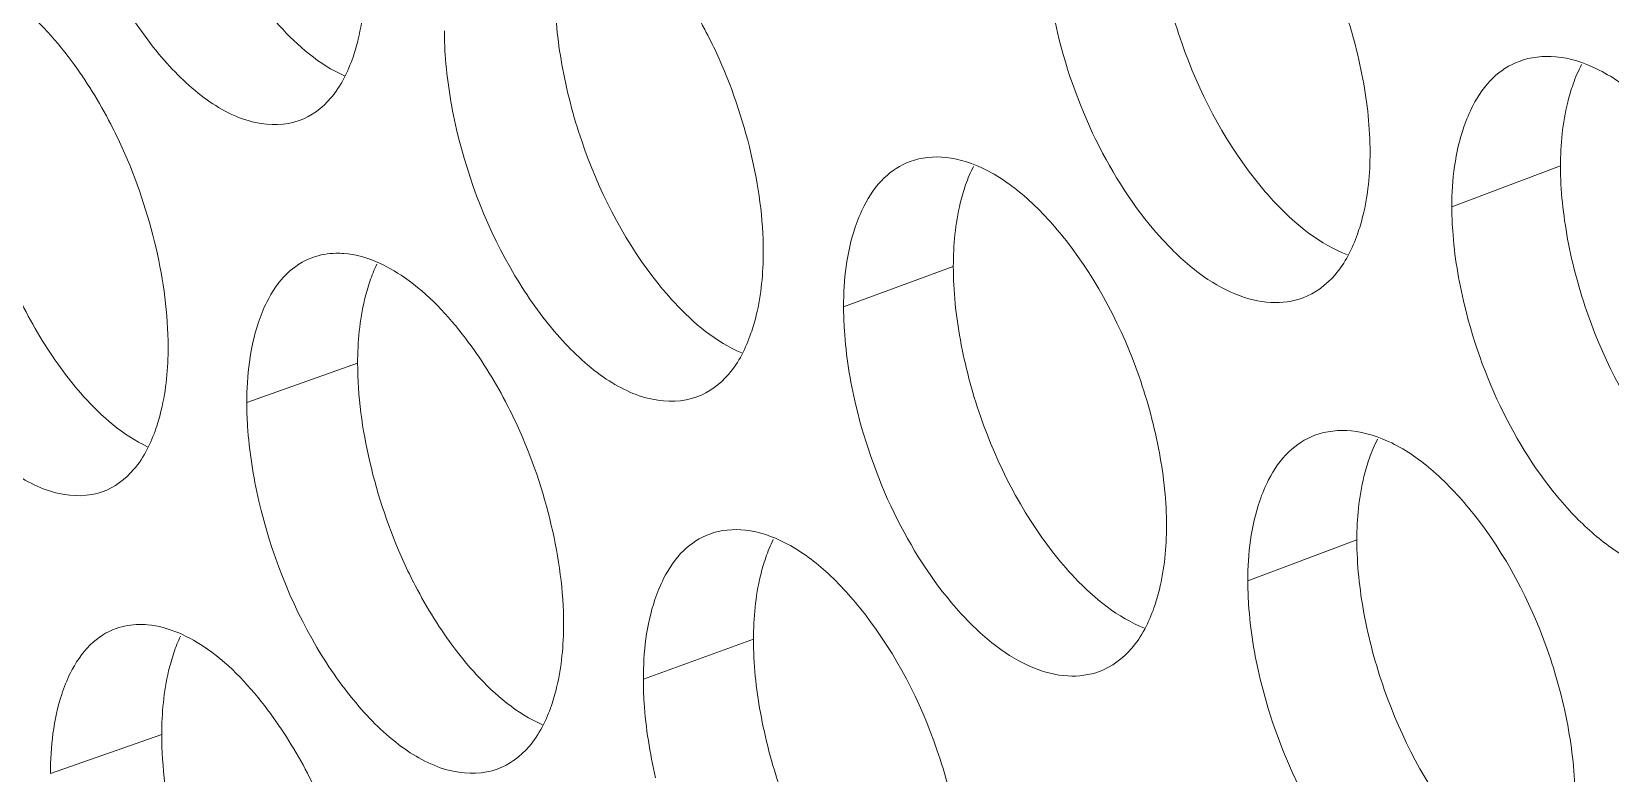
# Model space of a CAD drawing. Header units: millimetres. Extents: x 1177 to 4147, y 93 to 2194.
# Drawn here: x 2520.17 to 2532.36, y 803.34 to 809.06 of the extents above; entities that cross this region are included whole.
import ezdxf

# ---------------------------------------------------------------- set-up
doc = ezdxf.new("R2010")
doc.units = ezdxf.units.MM
doc.header["$LTSCALE"] = 0.1
doc.layers.get('0').update_dxf_attribs({"lineweight": 13})
doc.layers.add('标注', color=251, linetype='Continuous', lineweight=9)

# ---------------------------------------------------------------- blocks, each defined once
blk = doc.blocks.new('02')
at = {"layer": '标注'}
for p, q in [((4386.242, 745.593), (4385.043, 745.142)), ((4379.543, 744.483), (4378.332, 744.04)), ((4372.971, 743.419), (4371.748, 742.985)), ((4383.995, 741.468), (4382.792, 741.019)), ((4377.338, 740.373), (4376.123, 739.933)), ((4370.81, 739.325), (4369.582, 738.894)), ((4370.81, 739.325), (4369.582, 738.894))]:
    blk.add_line(p, q, dxfattribs=at)
for points, knots in [([(4369.716, 749.055), (4369.845, 748.491), (4370.155, 747.686), (4370.769, 746.802), (4371.126, 746.451), (4371.314, 746.318)], [0, 0, 0, 0, 0.53889, 0.786432, 1, 1, 1, 1]), ([(4384.141, 745.742), (4384.141, 746.012), (4384.079, 746.573), (4383.785, 747.661), (4383.38, 748.438), (4383.03, 748.882)], [0, 0, 0, 0, 0.239931, 0.497473, 1, 1, 1, 1]), ([(4381.761, 748.597), (4381.761, 748.327), (4381.822, 747.766), (4382.113, 746.678), (4382.515, 745.9), (4382.864, 745.455)], [0, 0, 0, 0, 0.240142, 0.497822, 1, 1, 1, 1]), ([(4380.555, 748.152), (4380.555, 748.065), (4380.568, 747.699), (4380.628, 747.336), (4380.692, 747.065)], [0, 0, 0, 0, 0.237664, 1, 1, 1, 1]), ([(4369.811, 746.754), (4369.623, 747.004), (4369.252, 747.419), (4368.729, 747.673), (4368.492, 747.694)], [0, 0, 0, 0, 0.569371, 1, 1, 1, 1]), ([(4372.92, 746.793), (4372.943, 746.858), (4373.026, 747.151), (4373.055, 747.458), (4373.055, 747.692)], [0, 0, 0, 0, 0.227782, 1, 1, 1, 1]), ([(4376.929, 746.839), (4376.889, 746.926), (4376.724, 747.259), (4376.524, 747.576), (4376.356, 747.795)], [0, 0, 0, 0, 0.258962, 1, 1, 1, 1]), ([(4375.148, 747.518), (4375.148, 747.248), (4375.207, 746.687), (4375.492, 745.597), (4375.886, 744.817), (4376.229, 744.368)], [0, 0, 0, 0, 0.240361, 0.498273, 1, 1, 1, 1]), ([(4371.877, 747.42), (4371.949, 747.324), (4372.216, 746.998), (4372.548, 746.71), (4372.825, 746.586)], [0, 0, 0, 0, 0.283932, 1, 1, 1, 1]), ([(4373.928, 747.082), (4373.928, 746.995), (4373.941, 746.629), (4374, 746.265), (4374.063, 745.994)], [0, 0, 0, 0, 0.237593, 1, 1, 1, 1]), ([(4380.692, 747.065), (4380.796, 746.63), (4381.094, 745.81), (4381.677, 744.927), (4382.226, 744.409), (4382.631, 744.167), (4383.031, 744.063), (4383.289, 744.096), (4383.401, 744.138)], [0, 0, 0, 0, 0.308628, 0.595689, 0.719688, 0.826459, 0.91799, 1, 1, 1, 1]), ([(4372.326, 746.093), (4372.461, 746.141), (4372.725, 746.341), (4372.864, 746.632), (4372.92, 746.793)], [0, 0, 0, 0, 0.455957, 1, 1, 1, 1]), ([(4377.446, 744.647), (4377.446, 745.012), (4377.339, 745.766), (4377.093, 746.485), (4376.929, 746.839)], [0, 0, 0, 0, 0.483858, 1, 1, 1, 1]), ([(4387.549, 745.884), (4387.414, 746.053), (4387.139, 746.349), (4386.678, 746.674), (4386.215, 746.825), (4385.912, 746.794), (4385.785, 746.746)], [0, 0, 0, 0, 0.31166, 0.579222, 0.803661, 1, 1, 1, 1]), ([(4370.373, 745.793), (4370.333, 745.881), (4370.172, 746.215), (4369.976, 746.533), (4369.811, 746.754)], [0, 0, 0, 0, 0.259231, 1, 1, 1, 1]), ([(4385.785, 746.746), (4385.679, 746.706), (4385.472, 746.571), (4385.334, 746.369), (4385.276, 746.257)], [0, 0, 0, 0, 0.473099, 1, 1, 1, 1]), ([(4386.381, 746.495), (4386.358, 746.429), (4386.271, 746.136), (4386.242, 745.828), (4386.242, 745.593)], [0, 0, 0, 0, 0.228562, 1, 1, 1, 1]), ([(4371.314, 746.318), (4371.473, 746.206), (4371.797, 746.036), (4372.175, 746.039), (4372.326, 746.093)], [0, 0, 0, 0, 0.548205, 1, 1, 1, 1]), ([(4385.276, 746.257), (4385.237, 746.182), (4385.089, 745.829), (4385.043, 745.439), (4385.043, 745.142)], [0, 0, 0, 0, 0.221251, 1, 1, 1, 1]), ([(4374.063, 745.994), (4374.195, 745.43), (4374.509, 744.626), (4375.131, 743.745), (4375.493, 743.396), (4375.683, 743.264)], [0, 0, 0, 0, 0.538094, 0.785773, 1, 1, 1, 1]), ([(4370.88, 743.598), (4370.88, 743.963), (4370.775, 744.718), (4370.534, 745.439), (4370.373, 745.793)], [0, 0, 0, 0, 0.483972, 1, 1, 1, 1]), ([(4384.002, 744.841), (4384.025, 744.907), (4384.112, 745.199), (4384.141, 745.507), (4384.141, 745.742)], [0, 0, 0, 0, 0.228498, 1, 1, 1, 1]), ([(4379.066, 745.642), (4378.96, 745.603), (4378.752, 745.467), (4378.616, 745.264), (4378.558, 745.151)], [0, 0, 0, 0, 0.471136, 1, 1, 1, 1]), ([(4380.791, 744.765), (4380.659, 744.933), (4380.391, 745.23), (4379.941, 745.558), (4379.489, 745.714), (4379.191, 745.688), (4379.066, 745.642)], [0, 0, 0, 0, 0.313314, 0.581411, 0.805175, 1, 1, 1, 1]), ([(4386.242, 745.593), (4386.242, 745.323), (4386.303, 744.762), (4386.598, 743.674), (4387.006, 742.898), (4387.358, 742.456)], [0, 0, 0, 0, 0.239996, 0.497521, 1, 1, 1, 1]), ([(4379.679, 745.383), (4379.656, 745.318), (4379.571, 745.025), (4379.543, 744.718), (4379.543, 744.483)], [0, 0, 0, 0, 0.228131, 1, 1, 1, 1]), ([(4382.864, 745.455), (4382.942, 745.355), (4383.231, 745.018), (4383.595, 744.726), (4383.893, 744.613)], [0, 0, 0, 0, 0.284641, 1, 1, 1, 1]), ([(4378.558, 745.151), (4378.52, 745.076), (4378.376, 744.723), (4378.332, 744.336), (4378.332, 744.04)], [0, 0, 0, 0, 0.220694, 1, 1, 1, 1]), ([(4385.043, 745.142), (4385.043, 745.055), (4385.057, 744.689), (4385.117, 744.326), (4385.183, 744.056)], [0, 0, 0, 0, 0.237713, 1, 1, 1, 1]), ([(4383.401, 744.138), (4383.537, 744.189), (4383.801, 744.39), (4383.945, 744.68), (4384.002, 744.841)], [0, 0, 0, 0, 0.459766, 1, 1, 1, 1]), ([(4381.895, 741.622), (4381.895, 741.892), (4381.834, 742.453), (4381.542, 743.541), (4381.139, 744.319), (4380.791, 744.765)], [0, 0, 0, 0, 0.240004, 0.497624, 1, 1, 1, 1]), ([(4372.475, 744.584), (4372.369, 744.546), (4372.16, 744.41), (4372.025, 744.204), (4371.968, 744.09)], [0, 0, 0, 0, 0.469011, 1, 1, 1, 1]), ([(4372.82, 744.627), (4372.79, 744.629), (4372.674, 744.633), (4372.557, 744.613), (4372.475, 744.584)], [0, 0, 0, 0, 0.258462, 1, 1, 1, 1]), ([(4374.16, 743.692), (4373.969, 743.944), (4373.59, 744.358), (4373.059, 744.608), (4372.82, 744.627)], [0, 0, 0, 0, 0.568222, 1, 1, 1, 1]), ([(4377.31, 743.747), (4377.333, 743.812), (4377.418, 744.105), (4377.446, 744.412), (4377.446, 744.647)], [0, 0, 0, 0, 0.228067, 1, 1, 1, 1]), ([(4373.106, 744.319), (4373.083, 744.254), (4372.999, 743.961), (4372.971, 743.654), (4372.971, 743.419)], [0, 0, 0, 0, 0.227704, 1, 1, 1, 1]), ([(4376.229, 744.368), (4376.303, 744.271), (4376.579, 743.94), (4376.924, 743.651), (4377.209, 743.531)], [0, 0, 0, 0, 0.284248, 1, 1, 1, 1]), ([(4379.543, 744.483), (4379.543, 744.212), (4379.603, 743.651), (4379.892, 742.562), (4380.291, 741.784), (4380.638, 741.338)], [0, 0, 0, 0, 0.240215, 0.497973, 1, 1, 1, 1]), ([(4369.165, 744.288), (4369.204, 744.2), (4369.364, 743.866), (4369.558, 743.548), (4369.722, 743.328)], [0, 0, 0, 0, 0.259343, 1, 1, 1, 1]), ([(4371.968, 744.09), (4371.931, 744.016), (4371.791, 743.664), (4371.748, 743.279), (4371.748, 742.985)], [0, 0, 0, 0, 0.22018, 1, 1, 1, 1]), ([(4378.332, 744.04), (4378.332, 743.953), (4378.345, 743.587), (4378.404, 743.224), (4378.468, 742.953)], [0, 0, 0, 0, 0.23764, 1, 1, 1, 1]), ([(4385.183, 744.056), (4385.288, 743.62), (4385.591, 742.799), (4386.183, 741.918), (4386.74, 741.404), (4387.151, 741.164), (4387.557, 741.064), (4387.818, 741.1), (4387.93, 741.143)], [0, 0, 0, 0, 0.307608, 0.594138, 0.718158, 0.825202, 0.917274, 1, 1, 1, 1]), ([(4374.73, 742.735), (4374.689, 742.823), (4374.525, 743.156), (4374.327, 743.473), (4374.16, 743.692)], [0, 0, 0, 0, 0.259052, 1, 1, 1, 1]), ([(4376.713, 743.045), (4376.848, 743.094), (4377.113, 743.295), (4377.254, 743.585), (4377.31, 743.747)], [0, 0, 0, 0, 0.457514, 1, 1, 1, 1]), ([(4370.746, 742.699), (4370.769, 742.764), (4370.852, 743.057), (4370.88, 743.363), (4370.88, 743.598)], [0, 0, 0, 0, 0.227639, 1, 1, 1, 1]), ([(4369.722, 743.328), (4369.793, 743.233), (4370.056, 742.909), (4370.382, 742.622), (4370.654, 742.497)], [0, 0, 0, 0, 0.283758, 1, 1, 1, 1]), ([(4372.971, 743.419), (4372.971, 743.054), (4373.077, 742.298), (4373.319, 741.578), (4373.48, 741.224)], [0, 0, 0, 0, 0.484071, 1, 1, 1, 1]), ([(4375.683, 743.264), (4375.845, 743.152), (4376.176, 742.983), (4376.559, 742.989), (4376.713, 743.045)], [0, 0, 0, 0, 0.547253, 1, 1, 1, 1]), ([(4371.748, 742.985), (4371.748, 742.898), (4371.761, 742.532), (4371.819, 742.169), (4371.882, 741.897)], [0, 0, 0, 0, 0.237569, 1, 1, 1, 1]), ([(4378.468, 742.953), (4378.572, 742.518), (4378.867, 741.698), (4379.445, 740.815), (4379.99, 740.295), (4380.392, 740.051), (4380.79, 739.945), (4381.046, 739.978), (4381.157, 740.019)], [0, 0, 0, 0, 0.309142, 0.59647, 0.720459, 0.827093, 0.918352, 1, 1, 1, 1]), ([(4370.154, 741.999), (4370.289, 742.047), (4370.553, 742.247), (4370.691, 742.537), (4370.746, 742.699)], [0, 0, 0, 0, 0.455161, 1, 1, 1, 1]), ([(4375.243, 740.542), (4375.243, 740.907), (4375.137, 741.662), (4374.892, 742.381), (4374.73, 742.735)], [0, 0, 0, 0, 0.483896, 1, 1, 1, 1]), ([(4383.531, 742.623), (4383.425, 742.583), (4383.218, 742.447), (4383.08, 742.245), (4383.022, 742.133)], [0, 0, 0, 0, 0.472462, 1, 1, 1, 1]), ([(4385.283, 741.755), (4385.148, 741.924), (4384.876, 742.221), (4384.419, 742.547), (4383.959, 742.699), (4383.658, 742.67), (4383.531, 742.623)], [0, 0, 0, 0, 0.312206, 0.579944, 0.804159, 1, 1, 1, 1]), ([(4369.151, 742.228), (4369.309, 742.115), (4369.629, 741.945), (4370.004, 741.946), (4370.154, 741.999)], [0, 0, 0, 0, 0.548694, 1, 1, 1, 1]), ([(4384.133, 742.369), (4384.11, 742.303), (4384.024, 742.01), (4383.995, 741.703), (4383.995, 741.468)], [0, 0, 0, 0, 0.228418, 1, 1, 1, 1]), ([(4383.022, 742.133), (4382.983, 742.058), (4382.837, 741.705), (4382.792, 741.316), (4382.792, 741.019)], [0, 0, 0, 0, 0.221061, 1, 1, 1, 1]), ([(4371.882, 741.897), (4372.013, 741.333), (4372.325, 740.529), (4372.943, 739.646), (4373.303, 739.295), (4373.491, 739.164)], [0, 0, 0, 0, 0.538492, 0.786102, 1, 1, 1, 1]), ([(4386.401, 738.618), (4386.401, 738.888), (4386.339, 739.449), (4386.043, 740.536), (4385.635, 741.312), (4385.283, 741.755)], [0, 0, 0, 0, 0.239858, 0.497322, 1, 1, 1, 1]), ([(4376.855, 741.534), (4376.749, 741.496), (4376.54, 741.359), (4376.404, 741.155), (4376.347, 741.042)], [0, 0, 0, 0, 0.470447, 1, 1, 1, 1]), ([(4378.566, 740.652), (4378.435, 740.821), (4378.17, 741.118), (4377.724, 741.446), (4377.275, 741.604), (4376.979, 741.579), (4376.855, 741.534)], [0, 0, 0, 0, 0.313876, 0.582158, 0.805693, 1, 1, 1, 1]), ([(4381.757, 740.721), (4381.78, 740.787), (4381.866, 741.079), (4381.895, 741.387), (4381.895, 741.622)], [0, 0, 0, 0, 0.228354, 1, 1, 1, 1]), ([(4383.995, 741.468), (4383.995, 741.197), (4384.056, 740.636), (4384.349, 739.548), (4384.753, 738.771), (4385.104, 738.328)], [0, 0, 0, 0, 0.240069, 0.497672, 1, 1, 1, 1]), ([(4373.48, 741.224), (4373.52, 741.136), (4373.683, 740.803), (4373.88, 740.485), (4374.046, 740.266)], [0, 0, 0, 0, 0.259163, 1, 1, 1, 1]), ([(4377.474, 741.274), (4377.451, 741.208), (4377.366, 740.915), (4377.338, 740.608), (4377.338, 740.373)], [0, 0, 0, 0, 0.227989, 1, 1, 1, 1]), ([(4380.638, 741.338), (4380.715, 741.238), (4381, 740.904), (4381.357, 740.612), (4381.651, 740.497)], [0, 0, 0, 0, 0.28452, 1, 1, 1, 1]), ([(4376.347, 741.042), (4376.309, 740.967), (4376.166, 740.615), (4376.123, 740.229), (4376.123, 739.933)], [0, 0, 0, 0, 0.220518, 1, 1, 1, 1]), ([(4382.792, 741.019), (4382.792, 740.932), (4382.805, 740.567), (4382.865, 740.204), (4382.93, 739.933)], [0, 0, 0, 0, 0.237689, 1, 1, 1, 1]), ([(4381.157, 740.019), (4381.293, 740.069), (4381.558, 740.27), (4381.7, 740.56), (4381.757, 740.721)], [0, 0, 0, 0, 0.459026, 1, 1, 1, 1]), ([(4370.307, 740.492), (4370.2, 740.454), (4369.991, 740.318), (4369.857, 740.111), (4369.8, 739.997)], [0, 0, 0, 0, 0.468263, 1, 1, 1, 1]), ([(4370.307, 740.492), (4370.2, 740.454), (4369.991, 740.318), (4369.857, 740.111), (4369.8, 739.997)], [0, 0, 0, 0, 0.468263, 1, 1, 1, 1]), ([(4370.651, 740.533), (4370.621, 740.535), (4370.505, 740.54), (4370.388, 740.52), (4370.307, 740.492)], [0, 0, 0, 0, 0.258637, 1, 1, 1, 1]), ([(4370.651, 740.533), (4370.621, 740.535), (4370.505, 740.54), (4370.388, 740.52), (4370.307, 740.492)], [0, 0, 0, 0, 0.258637, 1, 1, 1, 1]), ([(4371.978, 739.595), (4371.789, 739.846), (4371.414, 740.26), (4370.888, 740.512), (4370.651, 740.533)], [0, 0, 0, 0, 0.568686, 1, 1, 1, 1]), ([(4371.978, 739.595), (4371.789, 739.846), (4371.414, 740.26), (4370.888, 740.512), (4370.651, 740.533)], [0, 0, 0, 0, 0.568686, 1, 1, 1, 1]), ([(4375.108, 739.642), (4375.131, 739.708), (4375.215, 740), (4375.243, 740.307), (4375.243, 740.542)], [0, 0, 0, 0, 0.227924, 1, 1, 1, 1]), ([(4379.664, 737.507), (4379.664, 737.777), (4379.603, 738.338), (4379.312, 739.427), (4378.913, 740.205), (4378.566, 740.652)], [0, 0, 0, 0, 0.240077, 0.497775, 1, 1, 1, 1]), ([(4377.338, 740.373), (4377.338, 740.103), (4377.398, 739.541), (4377.685, 738.452), (4378.082, 737.673), (4378.426, 737.225)], [0, 0, 0, 0, 0.240288, 0.498123, 1, 1, 1, 1]), ([(4370.943, 740.224), (4370.921, 740.159), (4370.838, 739.866), (4370.81, 739.56), (4370.81, 739.325)], [0, 0, 0, 0, 0.227562, 1, 1, 1, 1]), ([(4370.943, 740.224), (4370.921, 740.159), (4370.838, 739.866), (4370.81, 739.56), (4370.81, 739.325)], [0, 0, 0, 0, 0.227562, 1, 1, 1, 1]), ([(4374.046, 740.266), (4374.119, 740.17), (4374.391, 739.841), (4374.729, 739.553), (4375.01, 739.431)], [0, 0, 0, 0, 0.284096, 1, 1, 1, 1]), ([(4369.8, 739.997), (4369.763, 739.922), (4369.624, 739.571), (4369.582, 739.187), (4369.582, 738.894)], [0, 0, 0, 0, 0.220019, 1, 1, 1, 1]), ([(4369.8, 739.997), (4369.763, 739.922), (4369.624, 739.571), (4369.582, 739.187), (4369.582, 738.894)], [0, 0, 0, 0, 0.220019, 1, 1, 1, 1]), ([(4376.123, 739.933), (4376.123, 739.846), (4376.136, 739.481), (4376.195, 739.117), (4376.259, 738.846)], [0, 0, 0, 0, 0.237616, 1, 1, 1, 1]), ([(4382.93, 739.933), (4383.035, 739.497), (4383.336, 738.677), (4383.922, 737.795), (4384.475, 737.279), (4384.884, 737.038), (4385.287, 736.936), (4385.546, 736.971), (4385.658, 737.013)], [0, 0, 0, 0, 0.308117, 0.594911, 0.718921, 0.825829, 0.917631, 1, 1, 1, 1]), ([(4374.512, 738.941), (4374.648, 738.99), (4374.912, 739.191), (4375.052, 739.481), (4375.108, 739.642)], [0, 0, 0, 0, 0.456741, 1, 1, 1, 1]), ([(4372.544, 738.637), (4372.504, 738.724), (4372.341, 739.058), (4372.144, 739.376), (4371.978, 739.595)], [0, 0, 0, 0, 0.259142, 1, 1, 1, 1]), ([(4372.544, 738.637), (4372.504, 738.724), (4372.341, 739.058), (4372.144, 739.376), (4371.978, 739.595)], [0, 0, 0, 0, 0.259142, 1, 1, 1, 1]), ([(4370.81, 739.325), (4370.81, 738.959), (4370.914, 738.204), (4371.155, 737.483), (4371.315, 737.128)], [0, 0, 0, 0, 0.484109, 1, 1, 1, 1]), ([(4370.81, 739.325), (4370.81, 738.959), (4370.914, 738.204), (4371.155, 737.483), (4371.315, 737.128)], [0, 0, 0, 0, 0.484109, 1, 1, 1, 1]), ([(4373.491, 739.164), (4373.652, 739.051), (4373.979, 738.881), (4374.36, 738.887), (4374.512, 738.941)], [0, 0, 0, 0, 0.547725, 1, 1, 1, 1])]:
    blk.add_open_spline(points, degree=3, knots=knots, dxfattribs=at)
for points in [[(4386.474, 746.71), (4386.438, 746.641), (4386.407, 746.569), (4386.381, 746.495)], [(4379.765, 745.586), (4379.732, 745.521), (4379.704, 745.453), (4379.679, 745.383)], [(4373.183, 744.508), (4373.153, 744.447), (4373.128, 744.383), (4373.106, 744.319)], [(4384.224, 742.58), (4384.189, 742.512), (4384.159, 742.441), (4384.133, 742.369)], [(4377.556, 741.472), (4377.525, 741.408), (4377.497, 741.341), (4377.474, 741.274)], [(4371.018, 740.409), (4370.989, 740.349), (4370.964, 740.287), (4370.943, 740.224)], [(4371.018, 740.409), (4370.989, 740.349), (4370.964, 740.287), (4370.943, 740.224)]]:
    blk.add_open_spline(points, degree=3, dxfattribs=at)

msp = doc.modelspace()

# ---------------------------------------------------------------- block references
at = {"xscale": 0.7, "yscale": 0.7, "zscale": 0.7}
msp.add_blockref('02', (-538.391, 286.112), dxfattribs=at)

doc.saveas('drawing.dxf')
